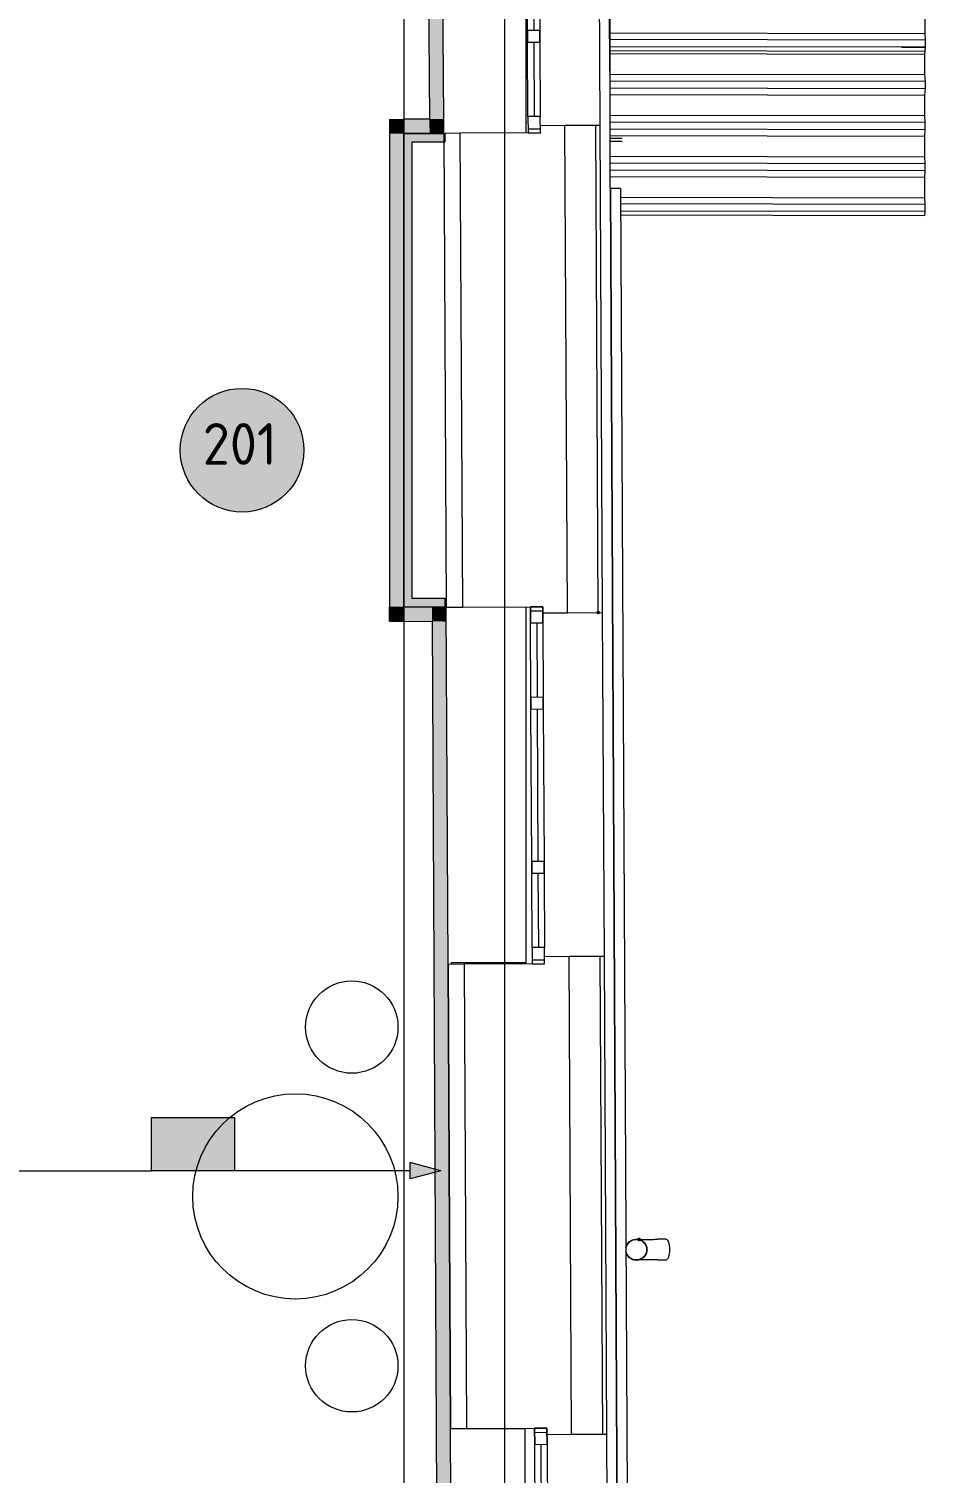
# Model space of a CAD drawing. Header units: millimetres. Extents: x 0 to 1189, y 0 to 841.
# Drawn here: x 310.5 to 354.2, y 560.4 to 630.7 of the extents above; entities that cross this region are included whole.
import ezdxf

# ---------------------------------------------------------------- set-up
doc = ezdxf.new("R2010")
doc.units = ezdxf.units.MM

msp = doc.modelspace()

# ---------------------------------------------------------------- hatches: boundary and pattern name
at = {"true_color": 0xf1d696}
h = msp.add_hatch(color=41, dxfattribs=at)
h.dxf.hatch_style = 2
h.paths.add_polyline_path([(330.695505, 626.317728), (329.995504, 626.312728), (329.864504, 642.988753), (330.564505, 642.990753)])
h = msp.add_hatch(color=41, dxfattribs=at)
h.dxf.hatch_style = 2
h.paths.add_polyline_path([(328.055501, 626.300728), (328.755502, 626.304728), (328.755502, 625.604726)])
h = msp.add_hatch(color=41, dxfattribs=at)
h.dxf.hatch_style = 2
h.paths.add_polyline_path([(328.055501, 625.600726), (328.055501, 626.300728), (328.755502, 625.604726)])
h = msp.add_hatch(color=41, dxfattribs=at)
h.dxf.hatch_style = 2
h.paths.add_polyline_path([(329.995504, 626.312728), (330.000504, 625.612726), (328.755502, 625.604726), (328.755502, 626.304728)])
h = msp.add_hatch(color=41, dxfattribs=at)
h.dxf.hatch_style = 2
h.paths.add_polyline_path([(329.995504, 626.312728), (330.695505, 626.317728), (330.700505, 625.617726)])
h = msp.add_hatch(color=41, dxfattribs=at)
h.dxf.hatch_style = 2
h.paths.add_polyline_path([(330.700505, 625.617726), (330.000504, 625.612726), (329.995504, 626.312728)])
h = msp.add_hatch(color=41, dxfattribs=at)
h.dxf.hatch_style = 2
h.paths.add_polyline_path([(328.055501, 625.600726), (328.755502, 625.604726), (328.755502, 602.554691), (328.055501, 602.560691)])
h = msp.add_hatch(color=7)
h.dxf.hatch_style = 2
h.paths.add_polyline_path([(328.755502, 625.604726), (329.155503, 625.604726), (329.155503, 602.954692), (328.755502, 602.954692)])
h = msp.add_hatch(color=7)
h.dxf.hatch_style = 2
h.paths.add_polyline_path([(330.755505, 625.204726), (329.155503, 625.204726), (329.155503, 625.604726), (330.755505, 625.604726)])
at = {"true_color": 0xffffff}
h = msp.add_hatch(color=7, dxfattribs=at)
edge = h.paths.add_edge_path()
edge.add_arc((320.86649, 610.183203), 3.011755, 0, 360)
h = msp.add_hatch(color=7)
h.dxf.hatch_style = 2
h.paths.add_polyline_path([(328.755502, 602.554691), (328.755502, 602.954692), (330.755505, 602.954692), (330.755505, 602.554691)])
at = {"true_color": 0xf1d696}
h = msp.add_hatch(color=41, dxfattribs=at)
h.dxf.hatch_style = 2
h.paths.add_polyline_path([(328.755502, 602.554691), (328.055501, 601.86069), (328.055501, 602.560691)])
h = msp.add_hatch(color=41, dxfattribs=at)
h.dxf.hatch_style = 2
h.paths.add_polyline_path([(328.755502, 602.554691), (328.755502, 601.85469), (328.055501, 601.86069)])
h = msp.add_hatch(color=41, dxfattribs=at)
h.dxf.hatch_style = 2
h.paths.add_polyline_path([(328.755502, 602.554691), (330.117504, 602.543691), (330.121504, 601.84369), (328.755502, 601.85469)])
h = msp.add_hatch(color=41, dxfattribs=at)
h.dxf.hatch_style = 2
h.paths.add_polyline_path([(330.117504, 602.543691), (330.817505, 602.537691), (330.121504, 601.84369)])
h = msp.add_hatch(color=41, dxfattribs=at)
h.dxf.hatch_style = 2
h.paths.add_polyline_path([(330.121504, 601.84369), (330.808505, 602.528691), (330.821505, 601.83769)])
h = msp.add_hatch(color=7)
h.dxf.hatch_style = 2
h.paths.add_polyline_path([(338.129517, 602.275691), (338.155954, 602.212128), (338.219517, 602.185691), (338.283079, 602.212128), (338.309517, 602.275691), (338.309517, 602.285691), (338.283079, 602.349253), (338.219517, 602.375691), (338.155954, 602.349253), (338.129517, 602.285691)])
h = msp.add_hatch(color=41, dxfattribs=at)
h.dxf.hatch_style = 2
h.paths.add_polyline_path([(330.121504, 601.84369), (330.821505, 601.83769), (330.906506, 585.138665), (330.206504, 585.134665)])
h = msp.add_hatch(color=41, dxfattribs=at)
h.dxf.hatch_style = 2
h.paths.add_polyline_path([(331.021506, 562.51863), (330.321505, 562.51463), (330.206504, 585.134665), (330.906506, 585.138665)])
at = {"true_color": 0xffffff}
h = msp.add_hatch(color=7, dxfattribs=at)
h.dxf.hatch_style = 2
h.paths.add_polyline_path([(316.452483, 577.673653), (320.49249, 577.676653), (320.49349, 575.087649), (316.453483, 575.085649)])
h = msp.add_hatch(color=7, dxfattribs=at)
h.dxf.hatch_style = 2
h.paths.add_polyline_path([(316.453483, 577.673653), (320.49349, 577.673653), (320.49349, 575.085649), (316.453483, 575.085649)])
at = {"true_color": 0x0077b0}
h = msp.add_hatch(color=144, dxfattribs=at)
h.paths.add_polyline_path([(317.664107, 576.277979), (317.664107, 577.084958), (317.634617, 577.241641), (317.545596, 577.372692), (317.416956, 577.459095), (317.260618, 577.488448), (317.104141, 577.459095), (316.972883, 577.372692), (316.885447, 577.241641), (316.857128, 577.084958), (316.857128, 576.277979), (316.885447, 576.12164), (316.972883, 575.993001), (317.104141, 575.903979), (317.260618, 575.874489), (317.416956, 575.903979), (317.545596, 575.993001), (317.634617, 576.12164)])
h.paths.add_polyline_path([(317.864749, 576.277979), (317.853596, 576.157323), (317.82017, 576.045297), (317.764523, 575.942263), (317.686707, 575.848582), (317.594938, 575.771283), (317.492886, 575.716773), (317.381222, 575.684484), (317.260618, 575.673847), (317.138885, 575.684484), (317.027178, 575.716773), (316.924979, 575.771283), (316.831772, 575.848582), (316.754042, 575.942263), (316.698585, 576.045297), (316.665348, 576.157323), (316.654281, 576.277979), (316.654281, 577.084958), (316.665348, 577.206691), (316.698585, 577.318398), (316.754042, 577.420596), (316.831772, 577.513804), (316.924979, 577.59162), (317.027178, 577.647267), (317.138885, 577.680693), (317.260618, 577.691846), (317.381273, 577.680736), (317.493299, 577.647611), (317.596333, 577.592782), (317.690014, 577.51656), (317.765918, 577.422922), (317.820583, 577.319776), (317.853648, 577.207121), (317.864749, 577.084958)])
h = msp.add_hatch(color=144, dxfattribs=at)
h.paths.add_polyline_path([(317.66446, 576.277979), (317.66446, 577.084958), (317.63497, 577.241641), (317.545949, 577.372692), (317.417309, 577.459095), (317.26097, 577.488448), (317.104494, 577.459095), (316.973236, 577.372692), (316.885799, 577.241641), (316.857481, 577.084958), (316.857481, 576.277979), (316.885799, 576.12164), (316.973236, 575.993001), (317.104494, 575.903979), (317.26097, 575.874489), (317.417309, 575.903979), (317.545949, 575.993001), (317.63497, 576.12164)])
h.paths.add_polyline_path([(317.865102, 576.277979), (317.853949, 576.157323), (317.820523, 576.045297), (317.764876, 575.942263), (317.68706, 575.848582), (317.595291, 575.771283), (317.493239, 575.716773), (317.381574, 575.684484), (317.26097, 575.673847), (317.139238, 575.684484), (317.027531, 575.716773), (316.925332, 575.771283), (316.832125, 575.848582), (316.754395, 575.942263), (316.698937, 576.045297), (316.665701, 576.157323), (316.654634, 576.277979), (316.654634, 577.084958), (316.665701, 577.206691), (316.698937, 577.318398), (316.754395, 577.420596), (316.832125, 577.513804), (316.925332, 577.59162), (317.027531, 577.647267), (317.139238, 577.680693), (317.26097, 577.691846), (317.381626, 577.680736), (317.493652, 577.647611), (317.596686, 577.592782), (317.690367, 577.51656), (317.766271, 577.422922), (317.820936, 577.319776), (317.854, 577.207121), (317.865102, 577.084958)])
h = msp.add_hatch(color=144, dxfattribs=at)
h.dxf.hatch_style = 2
h.paths.add_polyline_path([(320.087227, 577.347337), (319.855716, 577.115826), (319.785161, 577.084958), (319.709024, 577.110245), (319.683737, 577.186382), (319.711849, 577.256937), (320.107071, 577.652159), (320.147861, 577.681511), (320.18865, 577.691846), (320.264787, 577.666283), (320.290074, 577.589871), (320.290074, 575.772514), (320.264787, 575.697756), (320.18865, 575.673847), (320.112514, 575.697756), (320.087227, 575.772514)])
h = msp.add_hatch(color=144, dxfattribs=at)
h.dxf.hatch_style = 2
h.paths.add_polyline_path([(320.08758, 577.347337), (319.856069, 577.115826), (319.785514, 577.084958), (319.709377, 577.110245), (319.68409, 577.186382), (319.712202, 577.256937), (320.107423, 577.652159), (320.148213, 577.681511), (320.189003, 577.691846), (320.26514, 577.666283), (320.290427, 577.589871), (320.290427, 575.772514), (320.26514, 575.697756), (320.189003, 575.673847), (320.112867, 575.697756), (320.08758, 575.772514)])
h = msp.add_hatch(color=144, dxfattribs=at)
h.dxf.hatch_style = 2
h.paths.add_polyline_path([(319.177647, 576.176004), (318.370668, 576.176004), (318.294532, 576.201567), (318.269245, 576.277979), (318.294532, 576.354116), (318.370668, 576.379403), (319.177647, 576.379403), (319.253784, 576.354116), (319.279071, 576.277979), (319.253784, 576.201567)])
h = msp.add_hatch(color=144, dxfattribs=at)
h.dxf.hatch_style = 2
h.paths.add_polyline_path([(319.178, 576.176004), (318.371021, 576.176004), (318.294884, 576.201567), (318.269597, 576.277979), (318.294884, 576.354116), (318.371021, 576.379403), (319.178, 576.379403), (319.254137, 576.354116), (319.279424, 576.277979), (319.254137, 576.201567)])
h = msp.add_hatch(color=144, dxfattribs=at)
h.dxf.hatch_style = 2
h.paths.add_polyline_path([(330.555505, 575.085649), (329.062503, 574.685649), (329.062503, 575.48565)])
h = msp.add_hatch(color=7)
h.dxf.hatch_style = 2
h.paths.add_polyline_path([(340.20452, 571.829644), (340.140957, 571.803207), (340.11452, 571.739644), (340.140957, 571.676082), (340.20452, 571.649644), (340.21752, 571.649644), (340.281082, 571.676082), (340.30752, 571.739644), (340.281082, 571.803207), (340.21752, 571.829644)])
at = {"true_color": 0xf1d696}
h = msp.add_hatch(color=41, dxfattribs=at)
h.dxf.hatch_style = 2
h.paths.add_polyline_path([(331.106506, 545.818605), (330.406505, 545.814605), (330.321505, 562.51463), (331.021506, 562.51863)])

# ---------------------------------------------------------------- linework, layer by layer
at = {"color": 7, "lineweight": 0}
for points in [[(333.67251, 237.628134), (333.67251, 730.151886)], [(338.785518, 628.652731), (338.306517, 722.871875)], [(338.306517, 722.871875), (338.785518, 628.653731)], [(338.785518, 693.21783), (338.785518, 622.934722)], [(328.755502, 645.331757), (328.755502, 625.604726)], [(329.864504, 642.988753), (329.995504, 626.312728)], [(330.695505, 626.317728), (330.564505, 642.990753)], [(334.712511, 625.637727), (334.712511, 642.990753)], [(338.213517, 642.755753), (338.298517, 626.006727)], [(334.775511, 630.638734), (334.737511, 638.038745)], [(335.037512, 638.039745), (335.075512, 630.639734)], [(335.337512, 638.041745), (335.375512, 630.641734)], [(354.132541, 631.485735), (354.130541, 630.485734)], [(334.775511, 630.638734), (335.375512, 630.641734)], [(334.778511, 630.038733), (334.775511, 630.638734)], [(334.775511, 630.638734), (334.778511, 630.038733)], [(335.375512, 630.641734), (335.378512, 630.041733)], [(335.378512, 630.041733), (335.375512, 630.641734)], [(338.785518, 630.508734), (354.130541, 630.485734)], [(354.130541, 630.485734), (354.151541, 630.160733)], [(335.378512, 630.041733), (334.778511, 630.038733)], [(334.796511, 626.438728), (334.778511, 630.038733)], [(335.078512, 630.039733), (335.096512, 626.439728)], [(335.378512, 630.041733), (335.396512, 626.441728)], [(354.151541, 630.160733), (338.785518, 630.183733)], [(354.150541, 629.810733), (338.785518, 629.833733)], [(352.992539, 629.809733), (354.149541, 629.807733)], [(354.150541, 629.810733), (354.137541, 629.610733)], [(354.149541, 629.807733), (354.147541, 629.762733)], [(354.151541, 630.160733), (354.150541, 629.810733)], [(354.137541, 629.610733), (338.785518, 629.633733)], [(338.785518, 629.509732), (354.128541, 629.482732)], [(354.128541, 629.482732), (354.127541, 628.482731)], [(354.137541, 629.610733), (354.128541, 629.482732)], [(338.785518, 628.509731), (354.127541, 628.482731)], [(354.127541, 628.482731), (354.147541, 628.15773)], [(338.785518, 628.18473), (354.147541, 628.15773)], [(338.785518, 627.83473), (354.146541, 627.80773)], [(354.146541, 627.80773), (354.125541, 627.482729)], [(354.147541, 628.15773), (354.146541, 627.80773)], [(338.785518, 627.509729), (354.125541, 627.482729)], [(354.125541, 627.482729), (354.123541, 626.482728)], [(328.055501, 626.300728), (328.755502, 626.304728)], [(328.055501, 626.300728), (328.055501, 602.560691)], [(329.995504, 626.312728), (328.755502, 626.304728)], [(330.700505, 625.617726), (330.695505, 626.317728)], [(335.396512, 626.441728), (334.796511, 626.438728)], [(334.796511, 626.438728), (334.800511, 625.638727)], [(334.796511, 626.438728), (334.800511, 625.638727)], [(335.400512, 625.641727), (335.396512, 626.441728)], [(335.400512, 625.641727), (335.396512, 626.441728)], [(338.785518, 626.509728), (354.123541, 626.482728)], [(338.785518, 626.184727), (354.143541, 626.157727)], [(354.123541, 626.482728), (354.143541, 626.157727)], [(354.143541, 626.157727), (354.143541, 625.807727)], [(328.755502, 625.604726), (330.700505, 625.617726)], [(330.755505, 625.604726), (328.755502, 625.604726)], [(328.755502, 625.604726), (328.755502, 602.554691)], [(328.755502, 602.554691), (328.755502, 625.604726)], [(331.500506, 625.621727), (330.700505, 625.617726)], [(330.700505, 625.617726), (330.817505, 602.537691)], [(330.755505, 625.204726), (330.755505, 625.604726)], [(334.800511, 625.638727), (331.500506, 625.621727)], [(331.617507, 602.541691), (331.500506, 625.621727)], [(334.799511, 625.838727), (335.399512, 625.841727)], [(334.800511, 625.638727), (335.400512, 625.641727)], [(334.800511, 625.638727), (335.400512, 625.641727)], [(336.598514, 625.997727), (335.398512, 625.991727)], [(335.400512, 625.641727), (335.400512, 625.621727)], [(338.298517, 626.006727), (336.598514, 625.997727)], [(336.719514, 602.267691), (336.598514, 625.997727)], [(338.098517, 625.985727), (338.098517, 626.005727)], [(338.219517, 602.285691), (338.098517, 625.985727)], [(338.298517, 626.006727), (338.419517, 602.276691)], [(338.785518, 625.834727), (354.143541, 625.807727)], [(338.785518, 625.509726), (354.122541, 625.482726)], [(354.122541, 625.482726), (354.120541, 624.482725)], [(354.143541, 625.807727), (354.122541, 625.482726)], [(329.155503, 625.204726), (330.755505, 625.204726)], [(329.155503, 602.954692), (329.155503, 625.204726)], [(338.785518, 625.387726), (339.383519, 625.387726)], [(339.383519, 625.227726), (338.785518, 625.227726)], [(338.785518, 624.509725), (354.120541, 624.482725)], [(338.785518, 624.184724), (354.140541, 624.157724)], [(354.120541, 624.482725), (354.140541, 624.157724)], [(354.140541, 624.157724), (354.139541, 623.807724)], [(338.785518, 623.834724), (354.139541, 623.807724)], [(338.785518, 623.509723), (354.118541, 623.482723)], [(354.118541, 623.482723), (354.117541, 622.482722)], [(354.139541, 623.807724), (354.118541, 623.482723)], [(339.314518, 622.934722), (338.785518, 622.934722)], [(339.460519, 495.747528), (338.814518, 622.934722)], [(338.814518, 622.934722), (339.460519, 495.747528)], [(339.314518, 622.934722), (339.960519, 495.747528)], [(339.314518, 622.508722), (354.117541, 622.482722)], [(354.136541, 622.157721), (339.318518, 622.183721)], [(354.117541, 622.482722), (354.136541, 622.157721)], [(354.136541, 622.157721), (354.136541, 621.807721)], [(354.136541, 621.807721), (339.319518, 621.833721)], [(354.123541, 621.60772), (339.320518, 621.63372)], [(354.136541, 621.807721), (354.123541, 621.60772)], [(317.854486, 610.182703), (317.870042, 610.490748), (317.915699, 610.789876), (317.989941, 611.078573), (318.091252, 611.35533), (318.218115, 611.618633), (318.369016, 611.866971), (318.542437, 612.098833), (318.736862, 612.312706), (318.950776, 612.50708), (319.182661, 612.680441), (319.431003, 612.831279), (319.694285, 612.958082), (319.970991, 613.059338), (320.259605, 613.133536), (320.55861, 613.179163), (320.86649, 613.194708), (321.174536, 613.179163), (321.473663, 613.133536), (321.762361, 613.059338), (322.039117, 612.958082), (322.30242, 612.831279), (322.550758, 612.680441), (322.78262, 612.50708), (322.996493, 612.312706), (323.190867, 612.098833), (323.364228, 611.866971), (323.515067, 611.618633), (323.641869, 611.35533), (323.743125, 611.078573), (323.817323, 610.789876), (323.86295, 610.490748), (323.878495, 610.182703)], [(323.878495, 610.182703), (323.86295, 609.874834), (323.817323, 609.57586), (323.743125, 609.287296), (323.641869, 609.010654), (323.515067, 608.747448), (323.364228, 608.499191), (323.190867, 608.267395), (322.996493, 608.053575), (322.78262, 607.859243), (322.550758, 607.685912), (322.30242, 607.535096), (322.039117, 607.408308), (321.762361, 607.307061), (321.473663, 607.232868), (321.174536, 607.187243), (320.86649, 607.171698), (320.55861, 607.187243), (320.259605, 607.232868), (319.970991, 607.307061), (319.694285, 607.408308), (319.431003, 607.535096), (319.182661, 607.685912), (318.950776, 607.859243), (318.736862, 608.053575), (318.542437, 608.267395), (318.369016, 608.499191), (318.218115, 608.747448), (318.091252, 609.010654), (317.989941, 609.287296), (317.915699, 609.57586), (317.870042, 609.874834), (317.854486, 610.182703)], [(330.755505, 602.954692), (329.155503, 602.954692)], [(330.755505, 602.554691), (330.755505, 602.954692)], [(328.055501, 601.86069), (328.055501, 602.560691)], [(328.755502, 602.554691), (328.755502, 545.105603)], [(328.755502, 602.554691), (330.755505, 602.554691)], [(330.117504, 602.543691), (328.755502, 602.554691)], [(330.817505, 602.537691), (330.117504, 602.543691)], [(330.817505, 602.624691), (330.755505, 602.624691)], [(330.817505, 602.537691), (331.617507, 602.541691)], [(330.906506, 585.138665), (330.817505, 602.537691)], [(331.617507, 602.541691), (334.917512, 602.558691)], [(334.712511, 585.224665), (334.712511, 602.559691)], [(334.917512, 602.558691), (335.517513, 602.561691)], [(335.517513, 602.561691), (334.917512, 602.558691)], [(334.921512, 601.75869), (334.917512, 602.558691)], [(334.917512, 602.558691), (334.921512, 601.75869)], [(334.918512, 602.358691), (335.518513, 602.361691)], [(335.517513, 602.561691), (335.521513, 601.76169)], [(335.521513, 601.76169), (335.517513, 602.561691)], [(335.519513, 602.261691), (336.719514, 602.267691)], [(336.719514, 602.267691), (338.419517, 602.276691)], [(338.419517, 602.276691), (338.504517, 585.526665)], [(328.055501, 601.86069), (330.121504, 601.84369)], [(330.121504, 601.84369), (330.206504, 585.134665)], [(335.521513, 601.76169), (334.921512, 601.75869)], [(334.940512, 598.158685), (334.921512, 601.75869)], [(335.221512, 601.76069), (335.240512, 598.160685)], [(335.521513, 601.76169), (335.540513, 598.161685)], [(334.940512, 598.158685), (335.540513, 598.161685)], [(334.943512, 597.558684), (334.940512, 598.158685)], [(334.940512, 598.158685), (334.943512, 597.558684)], [(335.540513, 598.161685), (335.543513, 597.561684)], [(335.543513, 597.561684), (335.540513, 598.161685)], [(335.543513, 597.561684), (334.943512, 597.558684)], [(334.980512, 590.158672), (334.943512, 597.558684)], [(335.243512, 597.560684), (335.280512, 590.160672)], [(335.543513, 597.561684), (335.580513, 590.161672)], [(334.980512, 590.158672), (335.580513, 590.161672)], [(334.983512, 589.558671), (334.980512, 590.158672)], [(334.980512, 590.158672), (334.983512, 589.558671)], [(335.583513, 589.561671), (334.983512, 589.558671)], [(335.283512, 589.560671), (335.302512, 585.960666)], [(335.580513, 590.161672), (335.583513, 589.561671)], [(335.583513, 589.561671), (335.580513, 590.161672)], [(335.583513, 589.561671), (335.602513, 585.961666)], [(335.002512, 585.958666), (334.983512, 589.558671)], [(335.602513, 585.961666), (335.002512, 585.958666)], [(335.002512, 585.958666), (335.006512, 585.158665)], [(335.002512, 585.958666), (335.006512, 585.158665)], [(335.005512, 585.358665), (335.605513, 585.361665)], [(335.606513, 585.161665), (335.602513, 585.961666)], [(335.606513, 585.161665), (335.602513, 585.961666)], [(336.804515, 585.518665), (335.604513, 585.511665)], [(338.504517, 585.526665), (336.804515, 585.518665)], [(336.922515, 562.24863), (336.804515, 585.518665)], [(338.304517, 585.525665), (338.422517, 562.25563)], [(338.504517, 585.526665), (338.622517, 562.25663)], [(330.206504, 585.134665), (330.321505, 562.51463)], [(331.706507, 585.142665), (330.906506, 585.138665)], [(330.906506, 585.138665), (331.021506, 562.51863)], [(331.021506, 562.51863), (330.906506, 585.138665)], [(331.063506, 585.138665), (331.063506, 585.224665)], [(331.063506, 585.224665), (334.712511, 585.224665)], [(335.006512, 585.158665), (331.706507, 585.142665)], [(331.821507, 562.52263), (331.706507, 585.142665)], [(335.006512, 585.158665), (335.606513, 585.161665)], [(335.006512, 585.158665), (335.606513, 585.161665)], [(339.564519, 571.326644), (339.627097, 571.499613), (339.741894, 571.636394), (339.896254, 571.7263), (340.07752, 571.758644), (340.181895, 571.74816), (340.279145, 571.718082), (340.367208, 571.670472), (340.44402, 571.607394), (340.50752, 571.530909), (340.555645, 571.443081), (340.586333, 571.345972), (340.59752, 571.241643)], [(339.577519, 571.236643), (339.587642, 571.33937), (339.616691, 571.433206), (339.662685, 571.518136), (339.723644, 571.592144), (339.797587, 571.653214), (339.882535, 571.699332), (339.976506, 571.72848), (340.07752, 571.738644), (340.177877, 571.728568), (340.271379, 571.69966), (340.356045, 571.6539), (340.429895, 571.593269), (340.490948, 571.519747), (340.537223, 571.435316), (340.566741, 571.341954), (340.57752, 571.241643)], [(340.21752, 571.739644), (340.24452, 571.739644)], [(340.24452, 571.739644), (340.27252, 571.739644)], [(340.27252, 571.739644), (340.30352, 571.739644)], [(340.30352, 571.739644), (340.33652, 571.740644)], [(340.33652, 571.740644), (340.37152, 571.740644)], [(340.37152, 571.740644), (340.40852, 571.740644)], [(340.40852, 571.740644), (340.44652, 571.740644)], [(340.44652, 571.740644), (340.48752, 571.740644)], [(340.48752, 571.740644), (340.52952, 571.740644)], [(340.52952, 571.740644), (340.57352, 571.741644)], [(340.57352, 571.741644), (340.61852, 571.741644)], [(340.61852, 571.741644), (340.66552, 571.741644)], [(340.66552, 571.741644), (340.714521, 571.741644)], [(340.714521, 571.741644), (340.764521, 571.742644)], [(340.764521, 571.742644), (340.815521, 571.742644)], [(340.815521, 571.742644), (340.867521, 571.742644)], [(340.867521, 571.742644), (340.921521, 571.742644)], [(340.921521, 571.742644), (340.975521, 571.743644)], [(340.975521, 571.743644), (341.030521, 571.743644)], [(341.030521, 571.743644), (341.087521, 571.743644)], [(341.087521, 571.743644), (341.110521, 571.743644)], [(341.536522, 571.746644), (341.110521, 571.743644)], [(341.535639, 571.746355), (341.567042, 571.73635), (341.596338, 571.70735), (341.622908, 571.661367), (341.646133, 571.600414), (341.665391, 571.526503), (341.680065, 571.441647), (341.689534, 571.347858), (341.693179, 571.247148)], [(340.59752, 571.241643), (340.586948, 571.133899), (340.55663, 571.036315), (340.508663, 570.947989), (340.445145, 570.871018), (340.368174, 570.8075), (340.279848, 570.759533), (340.182264, 570.729215), (340.07752, 570.718643), (339.897535, 570.750627), (339.743894, 570.839518), (339.629066, 570.974721), (339.565519, 571.145643)], [(340.57752, 571.241643), (340.567356, 571.137917), (340.538208, 571.044081), (340.492091, 570.959151), (340.43102, 570.885143), (340.357012, 570.824072), (340.272082, 570.777955), (340.178246, 570.748807), (340.07752, 570.738643), (339.976834, 570.748762), (339.883097, 570.777783), (339.798291, 570.823703), (339.724394, 570.884518), (339.663388, 570.958223), (339.617253, 571.042815), (339.58797, 571.13629), (339.577519, 571.236643)], [(340.23352, 570.739643), (340.20952, 570.739643)], [(340.26052, 570.739643), (340.23352, 570.739643)], [(340.29052, 570.739643), (340.26052, 570.739643)], [(340.32252, 570.739643), (340.29052, 570.739643)], [(340.35552, 570.740643), (340.32252, 570.739643)], [(340.39152, 570.740643), (340.35552, 570.740643)], [(340.42952, 570.740643), (340.39152, 570.740643)], [(340.46852, 570.740643), (340.42952, 570.740643)], [(340.50952, 570.740643), (340.46852, 570.740643)], [(340.55252, 570.741643), (340.50952, 570.740643)], [(340.59752, 570.741643), (340.55252, 570.741643)], [(340.64352, 570.741643), (340.59752, 570.741643)], [(340.69052, 570.741643), (340.64352, 570.741643)], [(340.739521, 570.742643), (340.69052, 570.741643)], [(340.790521, 570.742643), (340.739521, 570.742643)], [(340.841521, 570.742643), (340.790521, 570.742643)], [(340.894521, 570.742643), (340.841521, 570.742643)], [(340.948521, 570.743643), (340.894521, 570.742643)], [(341.003521, 570.743643), (340.948521, 570.743643)], [(341.059521, 570.743643), (341.003521, 570.743643)], [(341.116521, 570.743643), (341.059521, 570.743643)], [(341.116521, 570.743643), (341.541522, 570.746643)], [(341.693179, 571.247148), (341.690558, 571.146407), (341.682043, 571.052526), (341.668233, 570.967525), (341.649726, 570.893422), (341.627123, 570.832236), (341.601022, 570.785986), (341.572022, 570.756689), (341.540722, 570.746366)], [(330.321505, 562.51463), (330.406505, 545.814605)], [(331.021506, 562.51863), (331.821507, 562.52263)], [(331.106506, 545.818605), (331.021506, 562.51863)], [(334.663511, 562.51863), (331.063506, 562.51863)], [(331.821507, 562.52263), (335.121512, 562.53963)], [(334.663511, 545.136604), (334.663511, 562.51863)], [(335.121512, 562.53963), (335.721513, 562.54263)], [(335.721513, 562.54263), (335.121512, 562.53963)], [(335.125512, 561.739629), (335.121512, 562.53963)], [(335.121512, 562.53963), (335.125512, 561.739629)], [(335.122512, 562.33963), (335.722513, 562.34263)], [(335.721513, 562.54263), (335.725513, 561.742629)], [(335.725513, 561.742629), (335.721513, 562.54263)], [(335.722513, 562.24263), (336.922515, 562.24863)], [(336.922515, 562.24863), (338.622517, 562.25663)], [(338.622517, 562.25663), (338.707517, 545.507604)], [(335.725513, 561.742629), (335.125512, 561.739629)], [(335.143512, 558.139623), (335.125512, 561.739629)], [(335.425512, 561.740629), (335.443512, 558.140623)], [(335.725513, 561.742629), (335.743513, 558.142623)]]:
    msp.add_lwpolyline(points, dxfattribs=at)
at = {"color": 144, "lineweight": 0, "true_color": 0x0077b0}
for points in [[(316.452483, 577.673653), (320.49249, 577.676653)], [(316.453483, 575.085649), (316.452483, 577.673653)], [(316.453483, 577.673653), (320.49349, 577.673653)], [(316.453483, 575.085649), (316.453483, 577.673653)], [(320.49249, 577.676653), (320.49349, 575.087649)], [(320.49349, 577.673653), (320.49349, 575.085649)], [(308.722472, 575.081649), (316.453483, 575.085649)], [(320.49349, 575.087649), (316.453483, 575.085649)], [(320.49349, 575.085649), (316.453483, 575.085649)], [(327.1035, 575.085649), (320.49349, 575.085649)], [(329.062503, 575.085649), (327.1035, 575.085649)], [(329.062503, 574.685649), (329.062503, 575.48565)], [(330.555505, 575.085649), (329.062503, 575.48565)], [(330.555505, 575.085649), (329.062503, 574.685649)]]:
    msp.add_lwpolyline(points, dxfattribs=at)
at = {"color": 253, "lineweight": 0, "true_color": 0x999999}
for centre, radius in [((326.213498, 582.08366), 2.250003), ((323.463494, 573.833647), 5.000008), ((326.213498, 565.583635), 2.250003)]:
    msp.add_circle(centre, radius, dxfattribs=at)

# ---------------------------------------------------------------- texts
at = {"color": 7, "insert": (318.947767, 611.503932), "char_height": 2.026853, "attachment_point": 1}
msp.add_mtext('{\\fGOSTCommon|b0|i0|c0;201}', dxfattribs=at)

doc.saveas('drawing.dxf')
